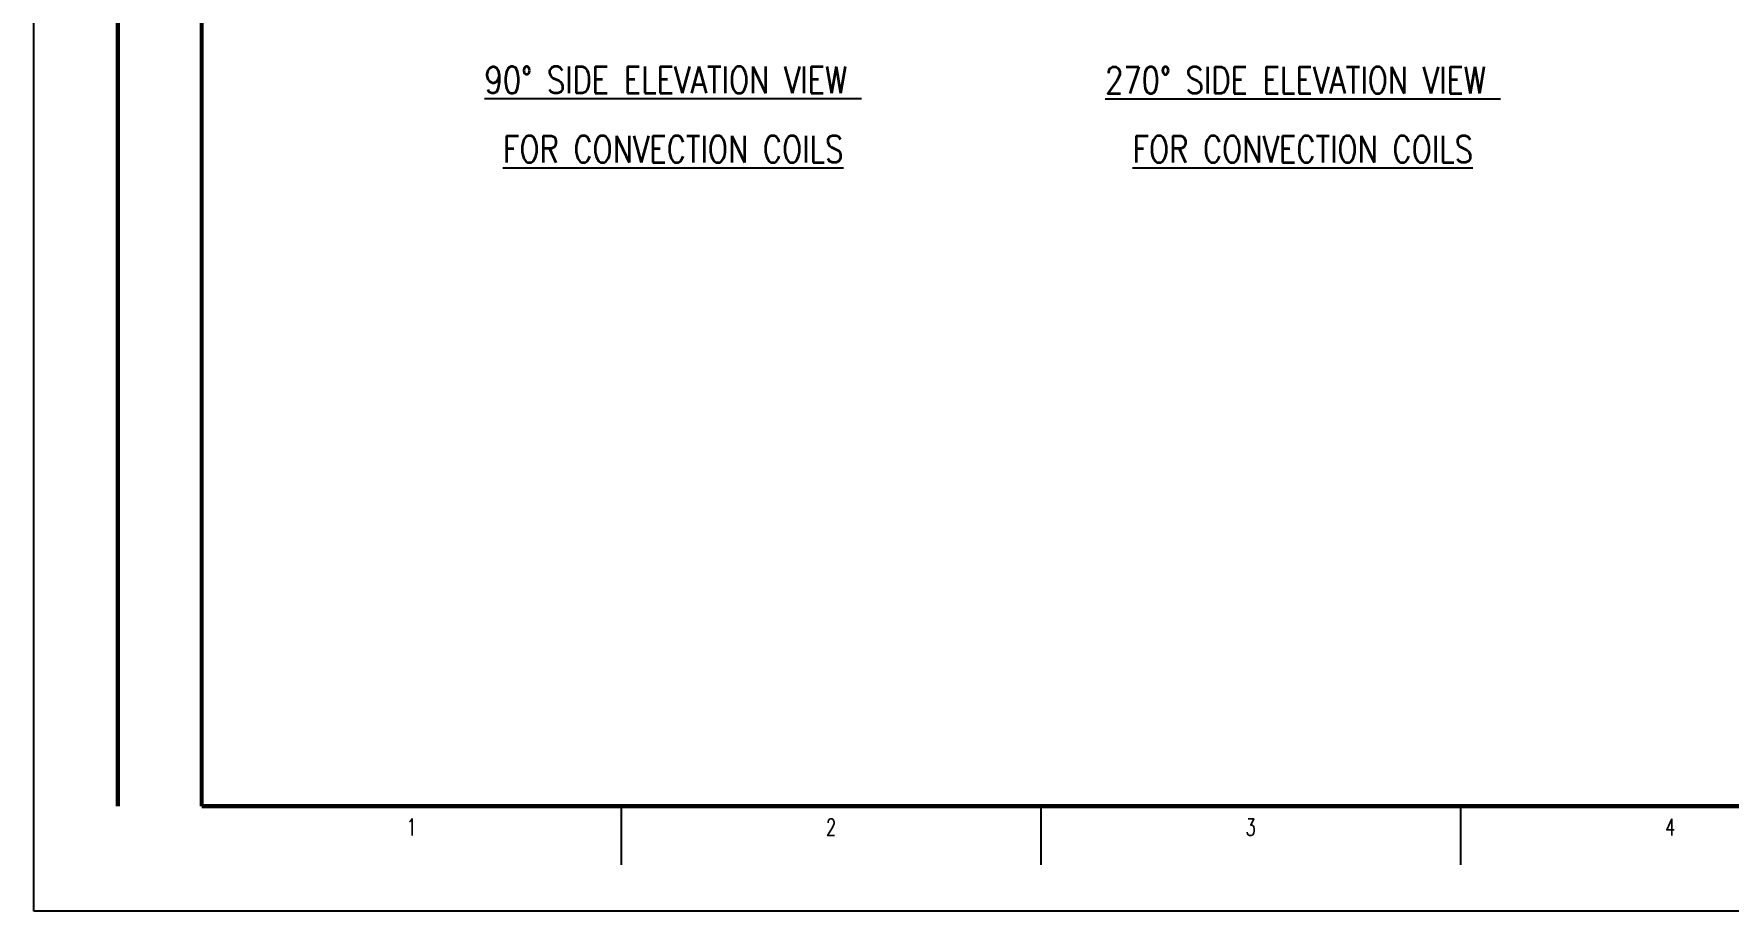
# Model space of a CAD drawing. Header units: millimetres. Extents: x 0 to 91981, y -132907 to 77676.
# Drawn here: x 58341 to 69765, y 41985 to 47898 of the extents above; entities that cross this region are included whole.
import ezdxf
from ezdxf.enums import TextEntityAlignment as Align

# ---------------------------------------------------------------- set-up
doc = ezdxf.new("R2010")
doc.units = ezdxf.units.MM
doc.header["$LTSCALE"] = 60
doc.layers.add('TXT-C', color=4, linetype='Continuous')
doc.styles.add('ROMANS', font='ROMANS.shx', dxfattribs={"width": 0.8})
doc.styles.add('SIMPLEX', font='simplex.shx', dxfattribs={"width": 0.8})

# ---------------------------------------------------------------- blocks, each defined once
blk = doc.blocks.new('TITLE')
at = {"color": 7}
for p, q in [((0, 0), (0, 594.85)), ((99.02, 17.68), (99.02, 7.78)), ((169.76, 17.68), (169.76, 7.78)), ((240.49, 17.68), (240.49, 7.78)), ((841, 0), (0, 0))]:
    blk.add_line(p, q, dxfattribs=at)
at = {"color": 7, "const_width": 0.707}
for points in [[(14.15, 577.17), (14.15, 17.68)], [(28.29, 17.68), (28.29, 577.52)], [(28.29, 17.68), (823.67, 17.68)]]:
    blk.add_lwpolyline(points, dxfattribs=at)
at = {"color": 7, "style": 'ROMANS', "width": 0.7}
for s, p in [('1', (63.66, 14.15)), ('2', (134.39, 14.15)), ('3', (205.12, 14.15)), ('4', (275.85, 14.15))]:
    blk.add_text(s, height=2.83, dxfattribs=at).set_placement(p, align=Align.MIDDLE)

msp = doc.modelspace()

# ---------------------------------------------------------------- block references
at = {"linetype": 'ByBlock', "xscale": 39.99999999599993, "yscale": 39.99999999599993, "zscale": 39.99999999599993}
msp.add_blockref('TITLE', (58340.56201, 41984.79923), dxfattribs=at)

# ---------------------------------------------------------------- texts
at = {"layer": 'TXT-C', "style": 'SIMPLEX', "width": 0.8}
for s, p in [('%%U90%%D SIDE ELEVATION VIEW ', (62650.94605, 47497.17775)), ('%%U270%%D SIDE ELEVATION VIEW ', (66896.40198, 47496.12407)), ('%%UFOR CONVECTION COILS', (62650.94605, 47031.32294)), ('%%UFOR CONVECTION COILS', (66896.40198, 47030.26925))]:
    msp.add_text(s, height=180, dxfattribs=at).set_placement(p, align=Align.CENTER)

doc.saveas('drawing.dxf')
